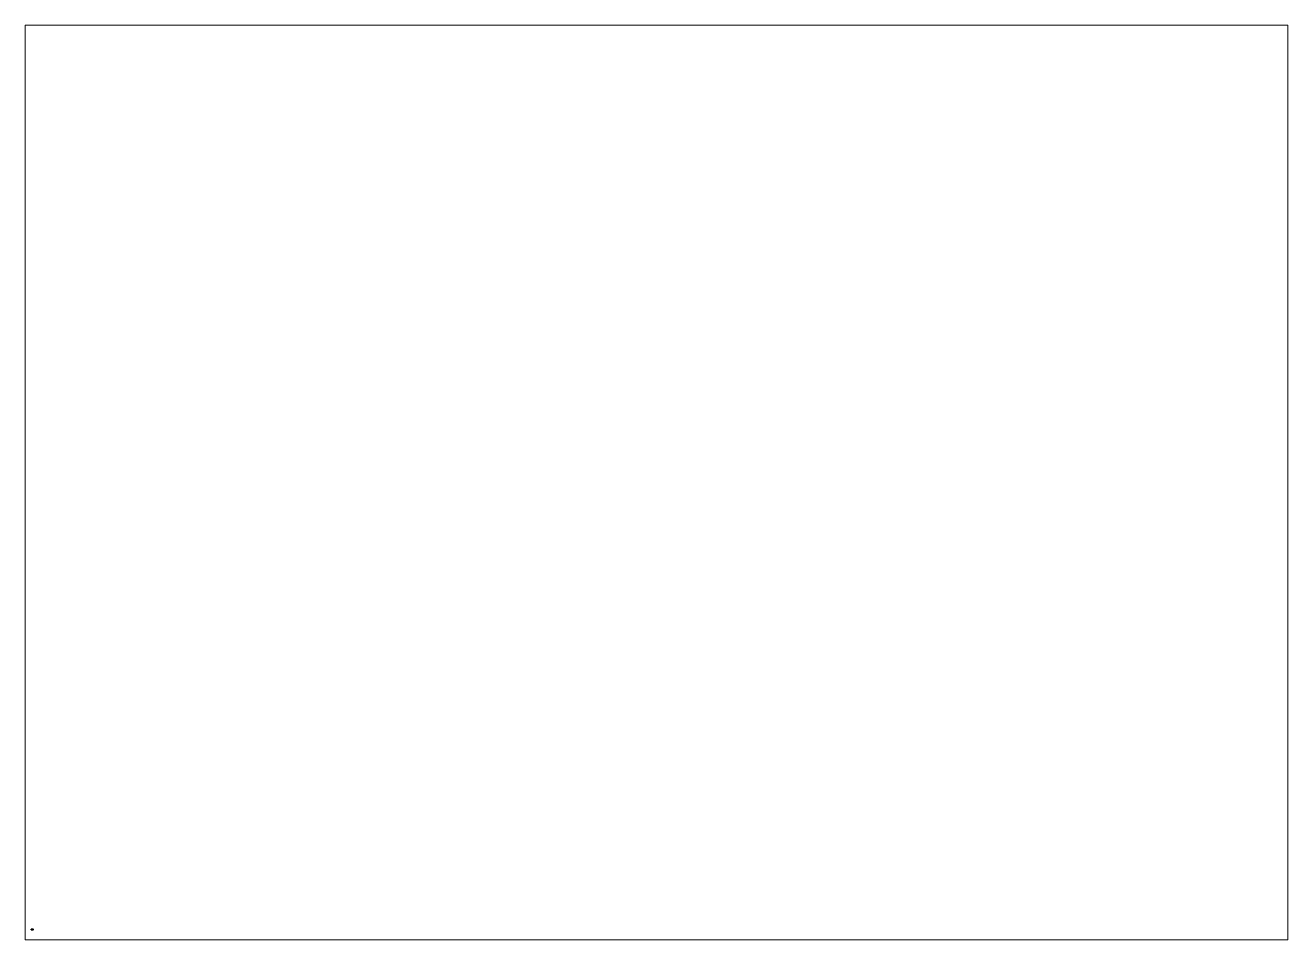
# Paper-space layout 'Layout1' of a CAD drawing. Extents: x 28 to 251, y 20 to 181.
# The model-space entities are those that its viewports show. They can reach past a viewport. Long polylines and large blocks are cut down to what shows.
import ezdxf

# ---------------------------------------------------------------- set-up
doc = ezdxf.new("R2010")
doc.units = 0
doc.layers.get('0').update_dxf_attribs({"linetype": 'CONTINUOUS'})
doc.layers.add('WHEELS', color=2, linetype='CONTINUOUS')

msp = doc.modelspace()

# ---------------------------------------------------------------- linework, layer by layer
at = {"layer": 'WHEELS'}
for points in [[(-0.34, -1.72, 0.56), (-0.39, -1.77, 0.74), (-0.34, -1.75, 0.75), (-0.29, -1.71, 0.59)], [(-0.39, -1.77, 0.74), (-0.34, -1.72, 0.56), (-0.34, -1.78, 0.54), (-0.39, -1.83, 0.73)], [(-0.39, -1.77, 0.74), (-0.34, -1.82, 0.93), (-0.29, -1.79, 0.91), (-0.34, -1.75, 0.75)], [(-0.34, -1.82, 0.93), (-0.39, -1.77, 0.74), (-0.39, -1.83, 0.73), (-0.34, -1.88, 0.92)], [(-0.39, -1.83, 0.73), (-0.34, -1.78, 0.54), (-0.29, -1.8, 0.56), (-0.34, -1.85, 0.72)], [(-0.34, -1.88, 0.92), (-0.39, -1.83, 0.73), (-0.34, -1.85, 0.72), (-0.29, -1.89, 0.89)], [(-0.19, -1.68, 0.42), (-0.34, -1.72, 0.56), (-0.29, -1.71, 0.59), (-0.17, -1.67, 0.47)], [(-0.34, -1.72, 0.56), (-0.19, -1.68, 0.42), (-0.19, -1.74, 0.4), (-0.34, -1.78, 0.54)], [(-0.29, -1.71, 0.59), (-0.34, -1.75, 0.75), (-0.27, -1.75, 0.75), (-0.23, -1.72, 0.62)], [(-0.34, -1.78, 0.54), (-0.19, -1.74, 0.4), (-0.17, -1.77, 0.44), (-0.29, -1.8, 0.56)], [(-0.34, -1.75, 0.75), (-0.29, -1.79, 0.91), (-0.23, -1.78, 0.88), (-0.27, -1.75, 0.75)], [(-0.34, -1.82, 0.93), (-0.19, -1.86, 1.07), (-0.17, -1.83, 1.03), (-0.29, -1.79, 0.91)], [(-0.34, -1.85, 0.72), (-0.29, -1.8, 0.56), (-0.23, -1.81, 0.59), (-0.27, -1.85, 0.72)], [(-0.19, -1.86, 1.07), (-0.34, -1.82, 0.93), (-0.34, -1.88, 0.92), (-0.19, -1.91, 1.06)], [(-0.29, -1.89, 0.89), (-0.34, -1.85, 0.72), (-0.27, -1.85, 0.72), (-0.23, -1.88, 0.85)], [(-0.19, -1.91, 1.06), (-0.34, -1.88, 0.92), (-0.29, -1.89, 0.89), (-0.17, -1.92, 1.01)], [(-0.17, -1.67, 0.47), (-0.29, -1.71, 0.59), (-0.23, -1.72, 0.62), (-0.13, -1.69, 0.52)], [(-0.29, -1.8, 0.56), (-0.17, -1.77, 0.44), (-0.13, -1.79, 0.5), (-0.23, -1.81, 0.59)], [(-0.29, -1.79, 0.91), (-0.17, -1.83, 1.03), (-0.13, -1.81, 0.98), (-0.23, -1.78, 0.88)], [(-0.17, -1.92, 1.01), (-0.29, -1.89, 0.89), (-0.23, -1.88, 0.85), (-0.13, -1.91, 0.95)], [(-0.23, -1.72, 0.62), (-0.27, -1.75, 0.75), (-0.22, -1.77, 0.74), (-0.19, -1.74, 0.64)], [(-0.27, -1.75, 0.75), (-0.23, -1.78, 0.88), (-0.19, -1.8, 0.85), (-0.22, -1.77, 0.74)], [(-0.27, -1.85, 0.72), (-0.23, -1.81, 0.59), (-0.19, -1.8, 0.62), (-0.22, -1.83, 0.73)], [(-0.23, -1.88, 0.85), (-0.27, -1.85, 0.72), (-0.22, -1.83, 0.73), (-0.19, -1.86, 0.84)], [(-0.13, -1.69, 0.52), (-0.23, -1.72, 0.62), (-0.19, -1.74, 0.64), (-0.11, -1.72, 0.56)], [(-0.23, -1.78, 0.88), (-0.13, -1.81, 0.98), (-0.11, -1.82, 0.93), (-0.19, -1.8, 0.85)], [(-0.23, -1.81, 0.59), (-0.13, -1.79, 0.5), (-0.11, -1.78, 0.55), (-0.19, -1.8, 0.62)], [(-0.13, -1.91, 0.95), (-0.23, -1.88, 0.85), (-0.19, -1.86, 0.84), (-0.11, -1.88, 0.91)], [(-0.19, -1.74, 0.64), (-0.22, -1.77, 0.74), (-0.06, -1.75, 0.75), (-0.05, -1.74, 0.72)], [(-0.22, -1.77, 0.74), (-0.19, -1.8, 0.85), (-0.05, -1.76, 0.78), (-0.06, -1.75, 0.75)], [(-0.22, -1.83, 0.73), (-0.19, -1.8, 0.62), (-0.05, -1.84, 0.7), (-0.06, -1.85, 0.72)], [(-0.19, -1.86, 0.84), (-0.22, -1.83, 0.73), (-0.06, -1.85, 0.72), (-0.05, -1.85, 0.75)], [(0, -1.67, 0.37), (-0.19, -1.68, 0.42), (-0.17, -1.67, 0.47), (0, -1.66, 0.42)], [(-0.19, -1.68, 0.42), (0, -1.67, 0.37), (0, -1.73, 0.35), (-0.19, -1.74, 0.4)], [(-0.11, -1.72, 0.56), (-0.19, -1.74, 0.64), (-0.05, -1.74, 0.72), (-0.03, -1.74, 0.7)], [(-0.19, -1.74, 0.4), (0, -1.73, 0.35), (0, -1.76, 0.4), (-0.17, -1.77, 0.44)], [(-0.19, -1.8, 0.85), (-0.11, -1.82, 0.93), (-0.03, -1.76, 0.8), (-0.05, -1.76, 0.78)], [(-0.19, -1.8, 0.62), (-0.11, -1.78, 0.55), (-0.03, -1.83, 0.67), (-0.05, -1.84, 0.7)], [(-0.19, -1.86, 1.07), (0, -1.87, 1.12), (0, -1.84, 1.08), (-0.17, -1.83, 1.03)], [(-0.11, -1.88, 0.91), (-0.19, -1.86, 0.84), (-0.05, -1.85, 0.75), (-0.03, -1.86, 0.77)], [(0, -1.87, 1.12), (-0.19, -1.86, 1.07), (-0.19, -1.91, 1.06), (0, -1.93, 1.11)], [(0, -1.93, 1.11), (-0.19, -1.91, 1.06), (-0.17, -1.92, 1.01), (0, -1.93, 1.05)], [(0, -1.66, 0.42), (-0.17, -1.67, 0.47), (-0.13, -1.69, 0.52), (0, -1.68, 0.49)], [(-0.17, -1.77, 0.44), (0, -1.76, 0.4), (0, -1.78, 0.46), (-0.13, -1.79, 0.5)], [(-0.17, -1.83, 1.03), (0, -1.84, 1.08), (0, -1.82, 1.01), (-0.13, -1.81, 0.98)], [(0, -1.93, 1.05), (-0.17, -1.92, 1.01), (-0.13, -1.91, 0.95), (0, -1.92, 0.98)], [(0, -1.68, 0.49), (-0.13, -1.69, 0.52), (-0.11, -1.72, 0.56), (0, -1.71, 0.53)], [(-0.13, -1.79, 0.5), (0, -1.78, 0.46), (0, -1.77, 0.52), (-0.11, -1.78, 0.55)], [(-0.13, -1.81, 0.98), (0, -1.82, 1.01), (0, -1.83, 0.96), (-0.11, -1.82, 0.93)], [(0, -1.92, 0.98), (-0.13, -1.91, 0.95), (-0.11, -1.88, 0.91), (0, -1.88, 0.94)], [(0, -1.71, 0.53), (-0.11, -1.72, 0.56), (-0.03, -1.74, 0.7), (0, -1.73, 0.69)], [(-0.11, -1.82, 0.93), (0, -1.83, 0.96), (0, -1.77, 0.81), (-0.03, -1.76, 0.8)], [(-0.11, -1.78, 0.55), (0, -1.77, 0.52), (0, -1.83, 0.67), (-0.03, -1.83, 0.67)], [(0, -1.88, 0.94), (-0.11, -1.88, 0.91), (-0.03, -1.86, 0.77), (0, -1.86, 0.78)], [(0, -1.86, 0.78), (-0.06, -1.85, 0.72), (-0.05, -1.84, 0.7), (0.03, -1.86, 0.77)], [(-0.03, -1.86, 0.77), (-0.05, -1.85, 0.75), (-0.06, -1.85, 0.72), (0, -1.86, 0.78)], [(0.03, -1.86, 0.77), (-0.05, -1.84, 0.7), (-0.03, -1.83, 0.67), (0.05, -1.85, 0.75)], [(0.05, -1.85, 0.75), (-0.03, -1.83, 0.67), (0, -1.83, 0.67), (0.06, -1.85, 0.72)], [(0.2, -1.68, 0.42), (0, -1.67, 0.37), (0, -1.66, 0.42), (0.17, -1.67, 0.47)], [(0.17, -1.67, 0.47), (0, -1.66, 0.42), (0, -1.68, 0.49), (0.13, -1.69, 0.52)], [(0, -1.67, 0.37), (0.2, -1.68, 0.42), (0.2, -1.74, 0.4), (0, -1.73, 0.35)], [(0.13, -1.69, 0.52), (0, -1.68, 0.49), (0, -1.71, 0.53), (0.11, -1.72, 0.56)], [(0.11, -1.72, 0.56), (0, -1.71, 0.53), (0, -1.73, 0.69), (0.03, -1.74, 0.7)], [(0, -1.73, 0.35), (0.2, -1.74, 0.4), (0.17, -1.77, 0.44), (0, -1.76, 0.4)], [(0, -1.83, 0.96), (0.11, -1.82, 0.93), (0.03, -1.76, 0.8), (0, -1.77, 0.81)], [(0, -1.76, 0.4), (0.17, -1.77, 0.44), (0.13, -1.79, 0.5), (0, -1.78, 0.46)], [(0, -1.78, 0.46), (0.13, -1.79, 0.5), (0.11, -1.78, 0.55), (0, -1.77, 0.52)], [(0, -1.77, 0.52), (0.11, -1.78, 0.55), (0.03, -1.83, 0.67), (0, -1.83, 0.67)], [(0, -1.82, 1.01), (0.13, -1.81, 0.98), (0.11, -1.82, 0.93), (0, -1.83, 0.96)], [(0, -1.84, 1.08), (0.17, -1.83, 1.03), (0.13, -1.81, 0.98), (0, -1.82, 1.01)], [(0.06, -1.85, 0.72), (0, -1.83, 0.67), (0.03, -1.83, 0.67), (0.05, -1.84, 0.7)], [(0, -1.87, 1.12), (0.2, -1.86, 1.07), (0.17, -1.83, 1.03), (0, -1.84, 1.08)], [(0.11, -1.88, 0.91), (0, -1.88, 0.94), (0, -1.86, 0.78), (0.03, -1.86, 0.77)], [(0.2, -1.86, 1.07), (0, -1.87, 1.12), (0, -1.93, 1.11), (0.2, -1.91, 1.06)], [(0.13, -1.91, 0.95), (0, -1.92, 0.98), (0, -1.88, 0.94), (0.11, -1.88, 0.91)], [(0.2, -1.91, 1.06), (0, -1.93, 1.11), (0, -1.93, 1.05), (0.17, -1.92, 1.01)], [(0.17, -1.92, 1.01), (0, -1.93, 1.05), (0, -1.92, 0.98), (0.13, -1.91, 0.95)], [(0.19, -1.74, 0.64), (0.11, -1.72, 0.56), (0.03, -1.74, 0.7), (0.05, -1.74, 0.72)], [(0.11, -1.82, 0.93), (0.19, -1.8, 0.85), (0.05, -1.76, 0.78), (0.03, -1.76, 0.8)], [(0.11, -1.78, 0.55), (0.19, -1.8, 0.62), (0.05, -1.84, 0.7), (0.03, -1.83, 0.67)], [(0.19, -1.86, 0.84), (0.11, -1.88, 0.91), (0.03, -1.86, 0.77), (0.05, -1.85, 0.75)], [(0.22, -1.77, 0.74), (0.19, -1.74, 0.64), (0.05, -1.74, 0.72), (0.06, -1.75, 0.75)], [(0.19, -1.8, 0.85), (0.22, -1.77, 0.74), (0.06, -1.75, 0.75), (0.05, -1.76, 0.78)], [(0.19, -1.8, 0.62), (0.22, -1.83, 0.73), (0.06, -1.85, 0.72), (0.05, -1.84, 0.7)], [(0.22, -1.83, 0.73), (0.19, -1.86, 0.84), (0.05, -1.85, 0.75), (0.06, -1.85, 0.72)], [(0.23, -1.72, 0.62), (0.13, -1.69, 0.52), (0.11, -1.72, 0.56), (0.19, -1.74, 0.64)], [(0.13, -1.81, 0.98), (0.23, -1.78, 0.88), (0.19, -1.8, 0.85), (0.11, -1.82, 0.93)], [(0.13, -1.79, 0.5), (0.23, -1.81, 0.59), (0.19, -1.8, 0.62), (0.11, -1.78, 0.55)], [(0.23, -1.88, 0.85), (0.13, -1.91, 0.95), (0.11, -1.88, 0.91), (0.19, -1.86, 0.84)], [(0.29, -1.71, 0.59), (0.17, -1.67, 0.47), (0.13, -1.69, 0.52), (0.23, -1.72, 0.62)], [(0.17, -1.77, 0.44), (0.29, -1.8, 0.56), (0.23, -1.81, 0.59), (0.13, -1.79, 0.5)], [(0.17, -1.83, 1.03), (0.29, -1.79, 0.91), (0.23, -1.78, 0.88), (0.13, -1.81, 0.98)], [(0.29, -1.89, 0.89), (0.17, -1.92, 1.01), (0.13, -1.91, 0.95), (0.23, -1.88, 0.85)], [(0.34, -1.72, 0.56), (0.2, -1.68, 0.42), (0.17, -1.67, 0.47), (0.29, -1.71, 0.59)], [(0.2, -1.74, 0.4), (0.34, -1.78, 0.54), (0.29, -1.8, 0.56), (0.17, -1.77, 0.44)], [(0.2, -1.86, 1.07), (0.34, -1.82, 0.93), (0.29, -1.79, 0.91), (0.17, -1.83, 1.03)], [(0.34, -1.88, 0.92), (0.2, -1.91, 1.06), (0.17, -1.92, 1.01), (0.29, -1.89, 0.89)], [(0.27, -1.75, 0.75), (0.23, -1.72, 0.62), (0.19, -1.74, 0.64), (0.22, -1.77, 0.74)], [(0.23, -1.78, 0.88), (0.27, -1.75, 0.75), (0.22, -1.77, 0.74), (0.19, -1.8, 0.85)], [(0.23, -1.81, 0.59), (0.27, -1.85, 0.72), (0.22, -1.83, 0.73), (0.19, -1.8, 0.62)], [(0.27, -1.85, 0.72), (0.23, -1.88, 0.85), (0.19, -1.86, 0.84), (0.22, -1.83, 0.73)], [(0.2, -1.68, 0.42), (0.34, -1.72, 0.56), (0.34, -1.78, 0.54), (0.2, -1.74, 0.4)], [(0.34, -1.82, 0.93), (0.2, -1.86, 1.07), (0.2, -1.91, 1.06), (0.34, -1.88, 0.92)], [(0.34, -1.75, 0.75), (0.29, -1.71, 0.59), (0.23, -1.72, 0.62), (0.27, -1.75, 0.75)], [(0.29, -1.79, 0.91), (0.34, -1.75, 0.75), (0.27, -1.75, 0.75), (0.23, -1.78, 0.88)], [(0.29, -1.8, 0.56), (0.34, -1.85, 0.72), (0.27, -1.85, 0.72), (0.23, -1.81, 0.59)], [(0.34, -1.85, 0.72), (0.29, -1.89, 0.89), (0.23, -1.88, 0.85), (0.27, -1.85, 0.72)], [(0.39, -1.77, 0.74), (0.34, -1.72, 0.56), (0.29, -1.71, 0.59), (0.34, -1.75, 0.75)], [(0.34, -1.82, 0.93), (0.39, -1.77, 0.74), (0.34, -1.75, 0.75), (0.29, -1.79, 0.91)], [(0.34, -1.78, 0.54), (0.39, -1.83, 0.73), (0.34, -1.85, 0.72), (0.29, -1.8, 0.56)], [(0.39, -1.83, 0.73), (0.34, -1.88, 0.92), (0.29, -1.89, 0.89), (0.34, -1.85, 0.72)], [(0.34, -1.72, 0.56), (0.39, -1.77, 0.74), (0.39, -1.83, 0.73), (0.34, -1.78, 0.54)], [(0.39, -1.77, 0.74), (0.34, -1.82, 0.93), (0.34, -1.88, 0.92), (0.39, -1.83, 0.73)]]:
    msp.add_3dface(points, dxfattribs=at)

psp = doc.layouts.get("Layout1")

# ---------------------------------------------------------------- viewports
at = {"layer": '0'}
psp.add_viewport(center=(139.22, 100.81), size=(222.76, 161.29), view_center_point=(210, 148.5), view_height=307.4901, dxfattribs=at)

doc.saveas('drawing.dxf')
